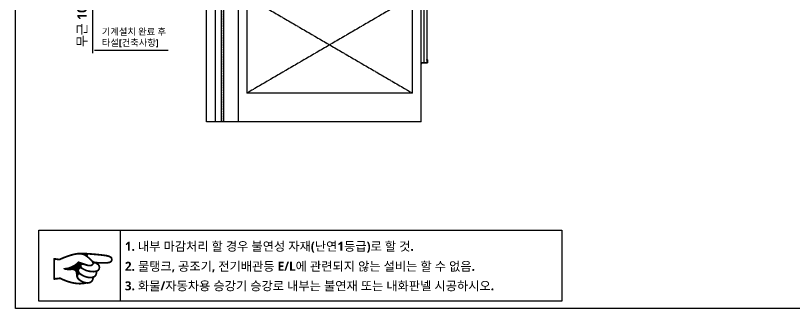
# Model space of a CAD drawing. Header units: millimetres. Extents: x 2370 to 266135, y -585395 to 33485.
# Drawn here: x 56769 to 83821, y -18053 to -7881 of the extents above; entities that cross this region are included whole.
import ezdxf
from ezdxf.enums import TextEntityAlignment as Align

# ---------------------------------------------------------------- set-up
doc = ezdxf.new("R2010")
doc.units = ezdxf.units.MM
doc.linetypes.add('STD_HIDDEN', pattern=[3, 2, -1])
doc.linetypes.add('주단면도-1$0$CEN', pattern=[62, 60, -1, 0, -1])
for name, color, linetype in [('15', 15, 'Continuous'), ('A-DETL-WPRO-TYP2', 5, 'STD_HIDDEN'), ('A-FLOR-GW', 6, 'Continuous'), ('ELE3', 4, 'Continuous'), ('주단면도-1$0$A-FLOR-GW', 6, 'Continuous'), ('주단면도-1$0$A-FLOR-OPEN-BELO', 6, '주단면도-1$0$CEN'), ('주단면도-1$0$A-ST-CONC', 2, 'Continuous'), ('주단면도-1$0$A-WALL-MASN', 3, 'Continuous')]:
    doc.layers.add(name, color=color, linetype=linetype)
doc.styles.add('SH_진천_나눔', font='')
doc.styles.get("Standard").update_dxf_attribs({"font": 'NanumGothicBold.ttf'})
doc.styles.get('SH_진천_나눔').set_extended_font_data('NanumGothic', bold=True)
doc.dimstyles.new('DIM-A-002-단면', dxfattribs={"dimscale": 330, "dimtxt": 1, "dimasz": 0.4, "dimexe": 0.2, "dimexo": 0.3, "dimgap": 0.4, "dimtad": 1, "dimdec": 0, "dimtxsty": 'Standard', "dimcen": 0, "dimclrd": 15, "dimclre": 15, "dimclrt": 3, "dimadec": 0, "dimazin": 0, "dimtfac": 1, "dimtmove": 0, "dimatfit": 3, "dimfxl": 1, "dimarcsym": 0})
doc.dimstyles.new('DIM-A-출입구 단면', dxfattribs={"dimscale": 230, "dimtxt": 1, "dimasz": 0.4, "dimexe": 0.2, "dimexo": 0.3, "dimgap": 0.4, "dimtad": 1, "dimdec": 0, "dimtxsty": 'Standard', "dimcen": 0, "dimclrd": 15, "dimclre": 15, "dimclrt": 3, "dimadec": 0, "dimazin": 0, "dimtfac": 1, "dimtmove": 0, "dimatfit": 3, "dimfxl": 1, "dimarcsym": 0})

# ---------------------------------------------------------------- blocks, each defined once
blk = doc.blocks.new('*D1323')
at = {"layer": '15', "color": 15, "lineweight": -2}
for p, q in [((59439, -6592), (59439, -6460)), ((63606, -6724), (59373, -6724)), ((59439, -6724), (59439, -6824)), ((63981, -6824), (59373, -6824)), ((59439, -6956), (59439, -9184))]:
    blk.add_line(p, q, dxfattribs=at)
at = {"layer": '15', "color": 15}
for points in [[(59417, -6592), (59461, -6592), (59439, -6724)], [(59461, -6956), (59417, -6956), (59439, -6824)]]:
    blk.add_solid(points, dxfattribs=at)
at = {"layer": 'Defpoints', "color": 0}
for p in [(63705, -6724), (59439, -6824), (64080, -6824)]:
    blk.add_point(p, dxfattribs=at)
at = {"layer": '15', "color": 3, "ltscale": 600, "insert": (59091, -8136), "char_height": 330, "attachment_point": 5, "rotation": 90}
blk.add_mtext('무근 100', dxfattribs=at)

msp = doc.modelspace()

# ---------------------------------------------------------------- linework, layer by layer
at = {"ltscale": 600}
msp.add_line((64504.6, -11573.8), (63404.6, -11573.8), dxfattribs=at)
at = {"color": 0}
msp.add_line((60407, -15336.4), (60407, -17805.5), dxfattribs=at)
at = {"ltscale": 600}
msp.add_lwpolyline([(56769, 29427.1), (118561.6, 29427.1), (118561.6, -18052.9), (56769, -18052.9), (56769, 29427.1)], dxfattribs=at)
at = {"ltscale": 0.5}
msp.add_lwpolyline([(57576.7, -15336.4), (75744.8, -15336.4), (75744.8, -17805.5), (57576.7, -17805.5)], close=True, dxfattribs=at)
at = {"layer": 'A-DETL-WPRO-TYP2'}
msp.add_lwpolyline([(63994.6, -11573.8), (63994.6, -6273.8)], dxfattribs=at)
at = {"layer": 'A-FLOR-GW'}
msp.add_lwpolyline([(70857.6, -9521.8), (71077.6, -9521.8), (71077.6, -9425.9), (71057.6, -9425.9), (71057.6, -9405.9), (71056.6, -9405.9), (71056.6, -9413.9), (71054.6, -9413.9), (71054.6, -9403.9), (71059.6, -9403.9), (71059.6, -9423.9), (71079.6, -9423.9), (71079.6, -9523.8), (70859.6, -9523.8), (70859.6, -9563.6), (70854.6, -9563.6), (70854.6, -9553.6), (70856.6, -9553.6), (70856.6, -9561.6), (70857.6, -9561.6)], close=True, dxfattribs=at)
at = {"layer": 'ELE3'}
msp.add_line((63404.6, -11573.8), (63404.6, -6273.8), dxfattribs=at)
at = {"layer": '주단면도-1$0$A-FLOR-GW'}
for p, q in [((70954.6, 19726.2), (70954.6, -9523.8)), ((71054.6, 19726.2), (71054.6, -9523.8)), ((71054.6, -9523.8), (70954.6, -9523.8))]:
    msp.add_line(p, q, dxfattribs=at)
at = {"layer": '주단면도-1$0$A-FLOR-OPEN-BELO'}
for p, q in [((70554.6, -7223.8), (64804.6, -10573.8)), ((64804.6, -7223.8), (70554.6, -10573.8))]:
    msp.add_line(p, q, dxfattribs=at)
at = {"layer": '주단면도-1$0$A-ST-CONC'}
for p, q in [((70854.6, -11573.8), (70854.6, 19706.2)), ((70554.6, -10573.8), (70554.6, 14976.2)), ((64504.6, -4823.8), (64504.6, -11573.8)), ((64804.6, -4823.8), (64804.6, -10573.8)), ((64004.6, -11573.8), (64004.6, -6273.8)), ((70554.6, -10573.8), (64804.6, -10573.8)), ((70854.6, -11573.8), (64504.6, -11573.8))]:
    msp.add_line(p, q, dxfattribs=at)
at = {"layer": '주단면도-1$0$A-WALL-MASN'}
for p, q in [((63704.6, -6273.8), (63704.6, -11573.8)), ((63904.6, -6273.8), (63904.6, -11573.8))]:
    msp.add_line(p, q, dxfattribs=at)

# ---------------------------------------------------------------- texts
at = {"color": 1, "style": 'SH_진천_나눔'}
for s, p in [('1. 내부 마감처리 할 경우 불연성 자재(난연1등급)로 할 것.', (60565.1, -15894.4)), ('2. 물탱크, 공조기, 전기배관등 E/L에 관련되지 않는 설비는 할 수 없음.', (60565.1, -16589.8)), ('3. 화물/자동차용 승강기 승강로 내부는 불연재 또는 내화판넬 시공하시오.', (60565.1, -17268.7))]:
    msp.add_text(s, height=311.85, dxfattribs=at).set_placement(p, align=Align.MIDDLE_LEFT)
at = {"ltscale": 0.5, "insert": (58007.2, -15783.5), "char_height": 2271.015, "width": 2129.59, "attachment_point": 1, "style": 'SH_진천_나눔'}
msp.add_mtext('{\\fGulimChe|b0|i0|c129|p1;\\H0.75x;☞}', dxfattribs=at)
at = {"layer": '15', "color": 3, "insert": (59764.4, -8987.3), "char_height": 230, "attachment_point": 7, "style": 'SH_진천_나눔'}
msp.add_mtext('기계설치 완료 후 \\P타설[건축사항]', dxfattribs=at)

# ---------------------------------------------------------------- dimensions: what is measured, and where the dimension line sits
at = {"layer": '15'}
dim = msp.add_linear_dim(base=(59439.4, -6823.8), p1=(63704.6, -6723.8), p2=(64079.7, -6823.8), angle=90, text='무근 <>', dimstyle='DIM-A-002-단면', dxfattribs=at)
dim.commit()
dim.dimension.update_dxf_attribs({"geometry": '*D1323', "text_midpoint": (59090.9, -8136)})

# ---------------------------------------------------------------- leaders
at = {"layer": '15', "annotation_type": 0, "has_hookline": 1, "hookline_direction": 0, "text_width": 2303.3}
msp.add_leader([(59512.9, -9079.3), (59672.4, -9079.3)], dimstyle='DIM-A-출입구 단면', dxfattribs=at)

doc.saveas('drawing.dxf')
